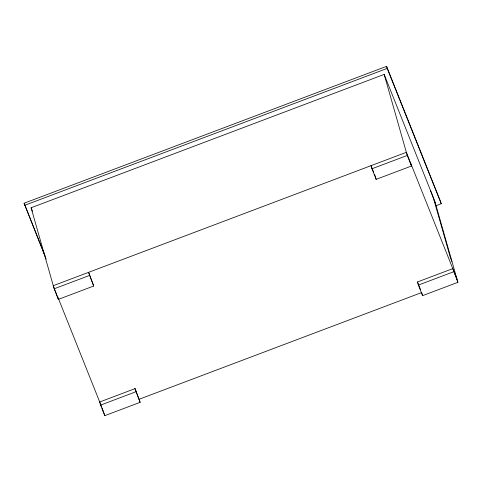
<?xml version="1.0" encoding="UTF-8"?>
<svg xmlns="http://www.w3.org/2000/svg" width="482" height="482" viewBox="0 0 482 482"><rect width="100%" height="100%" fill="white"/><g stroke="black" fill="none" stroke-linecap="round" stroke-linejoin="round"><path stroke-width="0.72" d="M46.139 259.033L24.1 203.235L386.594 66.335L440.626 201.669L441.217 203.747L436.288 205.603M24.69 205.314L387.185 68.408L386.594 66.335M93.695 286.031L88.592 272.342L93.695 286.031L58.388 299.364L54.171 288.79L31.089 207.766L384.166 74.415L434.818 201.295L457.9 282.319L422.594 295.653L418.37 285.079L417.484 281.964L452.791 268.631L457.9 282.319M54.171 288.79L89.477 275.457M410.58 162.898L411.471 166.019L376.159 179.352L371.941 168.778L407.248 155.445L384.166 74.415M135.02 388.643L99.714 401.976L100.599 405.097L104.823 415.665L140.129 402.331L135.02 388.643L140.129 402.331M100.599 405.097L135.906 391.758M418.37 285.079L453.676 271.746M139.244 399.217L421.702 292.538L422.594 295.653M387.185 68.408L441.217 203.747M435.71 204.41L430.601 190.721M451.983 261.545L450.296 257.316L434.017 200.181M457.014 279.205L406.362 152.324L53.279 285.675L58.388 299.364M407.248 155.445L411.471 166.019M373.689 172.267L371.05 165.663L371.941 168.778M374.484 174.249L375.273 176.237M417.484 281.964L420.647 289.893M31.089 207.766L32.481 211.249M24.1 203.235L44.989 255.556M57.78 296.942L101.557 406.603M102.088 407.923L104.823 415.665M375.448 176.858L376.159 179.352"/></g></svg>
